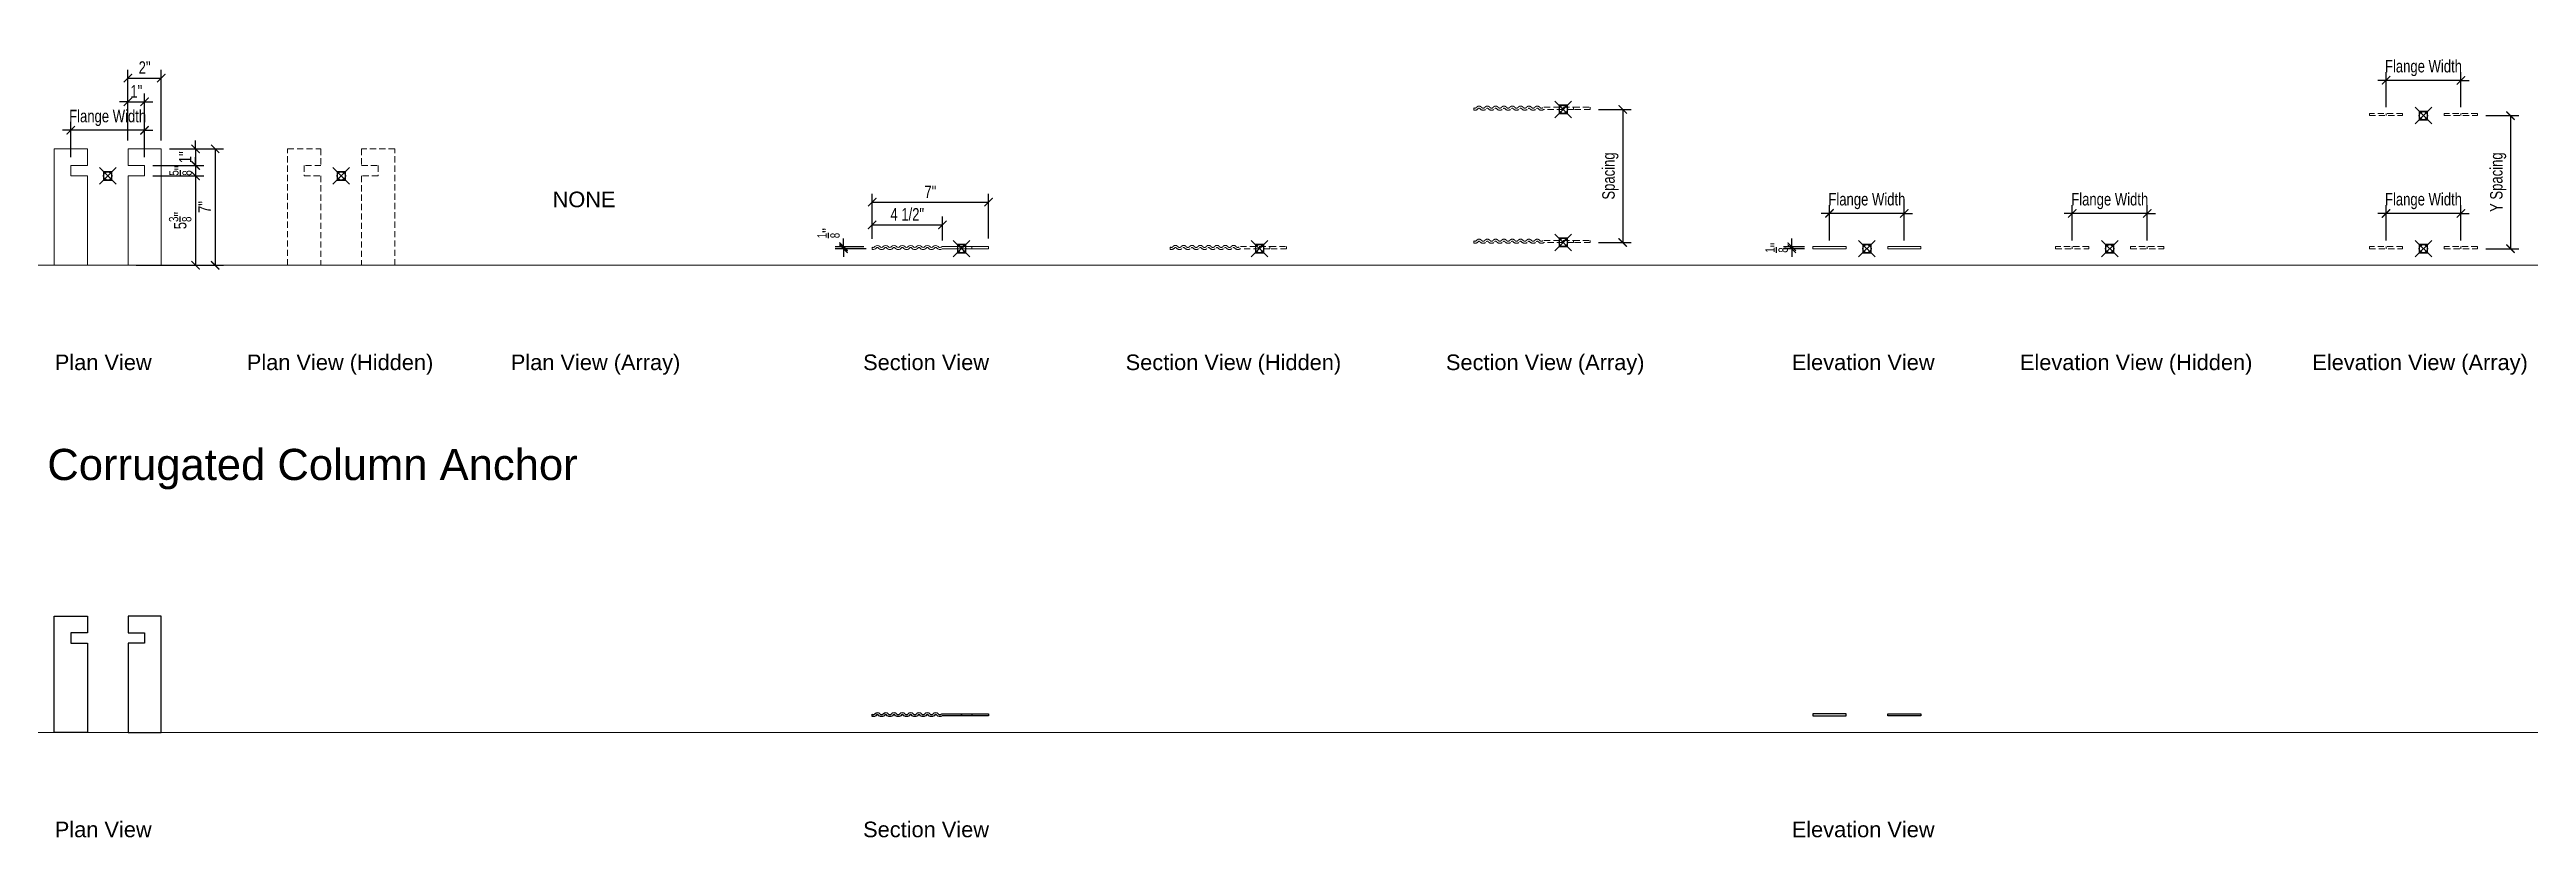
# Model space of a CAD drawing. Header units: inches. Extents: x 20 to 169, y 27 to 75.
import ezdxf
from ezdxf.enums import TextEntityAlignment as Align

# ---------------------------------------------------------------- set-up
doc = ezdxf.new("R2010")
doc.units = ezdxf.units.IN
doc.header["$LTSCALE"] = 48
doc.header["$MEASUREMENT"] = 0
doc.header["$PDMODE"] = 99
doc.header["$PDSIZE"] = 0.5
doc.linetypes.add('HIDDEN2', pattern=[0.1875, 0.125, -0.0625])
for name, color, linetype, lineweight in [('A-Anno-Dims', 211, 'Continuous', 25), ('A-Detl-Fine', 90, 'Continuous', 18), ('G-Anno-Ttlb', 213, 'Continuous', 50)]:
    doc.layers.add(name, color=color, linetype=linetype, lineweight=lineweight)
doc.layers.add('G-Anno-Nplt', color=140, linetype='Continuous', lineweight=18, plot=False)
doc.styles.add('Arch-Dim', font='arial.ttf', dxfattribs={"width": 0.75})
doc.styles.add('RomanS', font='romans.shx')
doc.dimstyles.new('Aec-Arch-I-96', dxfattribs={"dimscale": 96, "dimtxt": 0.09375, "dimasz": 0.0625, "dimexe": 0.0625, "dimexo": 0.0625, "dimgap": 0.03125, "dimtad": 1, "dimdec": 4, "dimzin": 3, "dimdsep": 46, "dimlunit": 4, "dimtxsty": 'Arch-Dim', "dimblk": 'ARCHTICK', "dimcen": 0.09375, "dimazin": 2, "dimtfac": 0.75, "dimtdec": 4, "dimtix": 1, "dimtmove": 2, "dimatfit": 2, "dimfxl": 1, "dimtolj": 1, "dimtzin": 0, "dimarcsym": 0})

# ---------------------------------------------------------------- blocks, each defined once
blk = doc.blocks.new('Anno_Title_T2')
at = {"color": 0, "linetype": 'ByBlock', "lineweight": -2, "style": 'RomanS'}
blk.add_attdef('TITLE', (0, 0.5), '', height=1.25, dxfattribs=at)
blk.add_attdef('SCALE', text='', height=0.75, dxfattribs=at).set_placement((0, -0.5), align=Align.TOP_LEFT)
blk = doc.blocks.new('_ArchTick')
at = {"color": 0, "linetype": 'ByBlock', "const_width": 0.15}
blk.add_lwpolyline([(-0.5, -0.5), (0.5, 0.5)], dxfattribs=at)
blk = doc.blocks.new('*D4')
at = {"layer": 'A-Anno-Dims', "color": 8, "lineweight": -2, "transparency": 16777216}
for p, q in [((27.03, 68.77), (29.1, 68.77)), ((28.6, 68.77), (28.6, 69.27)), ((28.6, 68.77), (28.6, 67.77)), ((26.03, 67.77), (29.1, 67.77)), ((28.6, 67.77), (28.6, 67.27))]:
    blk.add_line(p, q, dxfattribs=at)
at = {"layer": 'Defpoints', "color": 0, "transparency": 16777216}
for p in [(26.53, 68.77), (25.53, 67.77), (28.6, 67.77)]:
    blk.add_point(p, dxfattribs=at)
at = {"layer": 'A-Anno-Dims', "color": 8, "lineweight": -2, "transparency": 16777216, "xscale": 0.5, "yscale": 0.5, "zscale": 0.5}
for p, rotation in [((28.6, 68.77), 270), ((28.6, 67.77), 90)]:
    blk.add_blockref('_ArchTick', p, dxfattribs=dict(at, rotation=rotation))
at = {"layer": 'A-Anno-Dims', "color": 0, "transparency": 16777216, "insert": (27.97, 68.27), "char_height": 0.75, "attachment_point": 5, "rotation": 90, "style": 'Arch-Dim'}
blk.add_mtext('\\A1;1"', dxfattribs=at)
blk = doc.blocks.new('_Open90')
at = {"color": 0, "linetype": 'ByBlock', "lineweight": -2}
for p, q in [((0, 0), (-1, 0)), ((-0.5, 0.5), (0, 0)), ((0, 0), (-0.5, -0.5))]:
    blk.add_line(p, q, dxfattribs=at)
blk = doc.blocks.new('*D5')
at = {"layer": 'A-Anno-Dims', "color": 8, "lineweight": -2, "transparency": 16777216}
for p, q in [((26.03, 67.77), (29.1, 67.77)), ((26.03, 67.14), (29.1, 67.14)), ((28.6, 67.77), (28.6, 68.27)), ((28.6, 67.77), (28.6, 67.14)), ((28.6, 67.14), (28.6, 66.64))]:
    blk.add_line(p, q, dxfattribs=at)
at = {"layer": 'Defpoints', "color": 0, "transparency": 16777216}
for p in [(25.53, 67.77), (25.53, 67.14), (28.6, 67.14)]:
    blk.add_point(p, dxfattribs=at)
at = {"layer": 'A-Anno-Dims', "color": 8, "lineweight": -2, "transparency": 16777216, "xscale": 0.5, "yscale": 0.5, "zscale": 0.5}
for p, rotation in [((28.6, 67.77), 270), ((28.6, 67.14), 90)]:
    blk.add_blockref('_ArchTick', p, dxfattribs=dict(at, rotation=rotation))
at = {"layer": 'A-Anno-Dims', "color": 0, "transparency": 16777216, "insert": (27.69, 67.46), "char_height": 0.75, "attachment_point": 5, "rotation": 90, "style": 'Arch-Dim'}
blk.add_mtext('\\A1;{\\H0.750000x;\\S5/8;}"', dxfattribs=at)
blk = doc.blocks.new('*D16')
at = {"layer": 'A-Anno-Dims', "color": 8, "lineweight": -2, "transparency": 16777216}
for p, q in [((26.03, 67.14), (29.1, 67.14)), ((28.6, 67.14), (28.6, 61.77)), ((25.03, 61.77), (29.1, 61.77))]:
    blk.add_line(p, q, dxfattribs=at)
at = {"layer": 'Defpoints', "color": 0, "transparency": 16777216}
for p in [(25.53, 67.14), (24.53, 61.77), (28.6, 61.77)]:
    blk.add_point(p, dxfattribs=at)
at = {"layer": 'A-Anno-Dims', "color": 8, "lineweight": -2, "transparency": 16777216, "xscale": 0.5, "yscale": 0.5, "zscale": 0.5}
for p, rotation in [((28.6, 67.14), 90), ((28.6, 61.77), 270)]:
    blk.add_blockref('_ArchTick', p, dxfattribs=dict(at, rotation=rotation))
at = {"layer": 'A-Anno-Dims', "color": 0, "transparency": 16777216, "insert": (27.67, 64.46), "char_height": 0.75, "attachment_point": 5, "rotation": 90, "style": 'Arch-Dim'}
blk.add_mtext('\\A1;5{\\H0.750000x;\\S3/8;}"', dxfattribs=at)
blk = doc.blocks.new('*D17')
at = {"layer": 'A-Anno-Dims', "color": 8, "lineweight": -2, "transparency": 16777216}
for p, q in [((24.53, 69.27), (24.53, 73.53)), ((24.53, 73.03), (26.53, 73.03)), ((26.53, 69.27), (26.53, 73.53))]:
    blk.add_line(p, q, dxfattribs=at)
at = {"layer": 'Defpoints', "color": 0, "transparency": 16777216}
for p in [(26.53, 73.03), (24.53, 68.77), (26.53, 68.77)]:
    blk.add_point(p, dxfattribs=at)
at = {"layer": 'A-Anno-Dims', "color": 8, "lineweight": -2, "transparency": 16777216, "xscale": 0.5, "yscale": 0.5, "zscale": 0.5, "rotation": 180}
blk.add_blockref('_ArchTick', (24.53, 73.03), dxfattribs=at)
at = {"layer": 'A-Anno-Dims', "color": 8, "lineweight": -2, "transparency": 16777216, "xscale": 0.5, "yscale": 0.5, "zscale": 0.5}
blk.add_blockref('_ArchTick', (26.53, 73.03), dxfattribs=at)
at = {"layer": 'A-Anno-Dims', "color": 0, "transparency": 16777216, "insert": (25.53, 73.66), "char_height": 0.75, "attachment_point": 5, "style": 'Arch-Dim'}
blk.add_mtext('\\A1;2"', dxfattribs=at)
blk = doc.blocks.new('*D18')
at = {"layer": 'A-Anno-Dims', "color": 8, "lineweight": -2, "transparency": 16777216}
for p, q in [((27.03, 68.77), (30.27, 68.77)), ((29.77, 68.77), (29.77, 61.77)), ((27.03, 61.77), (30.27, 61.77))]:
    blk.add_line(p, q, dxfattribs=at)
at = {"layer": 'Defpoints', "color": 0, "transparency": 16777216}
for p in [(26.53, 68.77), (26.53, 61.77), (29.77, 61.77)]:
    blk.add_point(p, dxfattribs=at)
at = {"layer": 'A-Anno-Dims', "color": 8, "lineweight": -2, "transparency": 16777216, "xscale": 0.5, "yscale": 0.5, "zscale": 0.5}
for p, rotation in [((29.77, 68.77), 90), ((29.77, 61.77), 270)]:
    blk.add_blockref('_ArchTick', p, dxfattribs=dict(at, rotation=rotation))
at = {"layer": 'A-Anno-Dims', "color": 0, "transparency": 16777216, "insert": (29.14, 65.27), "char_height": 0.75, "attachment_point": 5, "rotation": 90, "style": 'Arch-Dim'}
blk.add_mtext('\\A1;7"', dxfattribs=at)
blk = doc.blocks.new('*D19')
at = {"layer": 'A-Anno-Dims', "color": 8, "lineweight": -2, "transparency": 16777216}
for p, q in [((24.53, 71.6), (24.03, 71.6)), ((24.53, 69.27), (24.53, 72.1)), ((24.53, 71.6), (25.53, 71.6)), ((25.53, 68.27), (25.53, 72.1)), ((25.53, 71.6), (26.03, 71.6))]:
    blk.add_line(p, q, dxfattribs=at)
at = {"layer": 'Defpoints', "color": 0, "transparency": 16777216}
for p in [(25.53, 71.6), (24.53, 68.77), (25.53, 67.77)]:
    blk.add_point(p, dxfattribs=at)
at = {"layer": 'A-Anno-Dims', "color": 8, "lineweight": -2, "transparency": 16777216, "xscale": 0.5, "yscale": 0.5, "zscale": 0.5}
blk.add_blockref('_ArchTick', (24.53, 71.6), dxfattribs=at)
at = {"layer": 'A-Anno-Dims', "color": 8, "lineweight": -2, "transparency": 16777216, "xscale": 0.5, "yscale": 0.5, "zscale": 0.5, "rotation": 180}
blk.add_blockref('_ArchTick', (25.53, 71.6), dxfattribs=at)
at = {"layer": 'A-Anno-Dims', "color": 0, "transparency": 16777216, "insert": (25.03, 72.23), "char_height": 0.75, "attachment_point": 5, "style": 'Arch-Dim'}
blk.add_mtext('\\A1;1"', dxfattribs=at)
blk = doc.blocks.new('*D6')
at = {"layer": 'A-Anno-Dims', "color": 8, "lineweight": -2, "transparency": 16777216}
for p, q in [((112.94, 71.14), (114.89, 71.14)), ((114.39, 71.14), (114.39, 63.14)), ((112.94, 63.14), (114.89, 63.14))]:
    blk.add_line(p, q, dxfattribs=at)
at = {"layer": 'Defpoints', "color": 0, "transparency": 16777216}
for p in [(112.44, 71.14), (112.44, 63.14), (114.39, 63.14)]:
    blk.add_point(p, dxfattribs=at)
at = {"layer": 'A-Anno-Dims', "color": 8, "lineweight": -2, "transparency": 16777216, "xscale": 0.5, "yscale": 0.5, "zscale": 0.5}
for p, rotation in [((114.39, 71.14), 90), ((114.39, 63.14), 270)]:
    blk.add_blockref('_ArchTick', p, dxfattribs=dict(at, rotation=rotation))
at = {"layer": 'A-Anno-Dims', "color": 0, "transparency": 16777216, "insert": (113.65, 67.14), "char_height": 0.75, "attachment_point": 5, "rotation": 90, "style": 'Arch-Dim'}
blk.add_mtext('\\A1;Spacing', dxfattribs=at)
blk = doc.blocks.new('*D7')
at = {"layer": 'A-Anno-Dims', "color": 8, "lineweight": -2, "transparency": 16777216}
for p, q in [((68.77, 62.89), (67.05, 62.89)), ((68.9, 62.77), (67.05, 62.77)), ((67.55, 62.89), (67.55, 63.39)), ((67.55, 62.77), (67.55, 62.89)), ((67.55, 62.77), (67.55, 62.27))]:
    blk.add_line(p, q, dxfattribs=at)
at = {"layer": 'Defpoints', "color": 0, "transparency": 16777216}
for p in [(67.55, 62.89), (69.27, 62.89), (69.4, 62.77)]:
    blk.add_point(p, dxfattribs=at)
at = {"layer": 'A-Anno-Dims', "color": 8, "lineweight": -2, "transparency": 16777216, "xscale": 0.5, "yscale": 0.5, "zscale": 0.5}
for p, rotation in [((67.55, 62.89), 270), ((67.55, 62.77), 90)]:
    blk.add_blockref('_ArchTick', p, dxfattribs=dict(at, rotation=rotation))
at = {"layer": 'A-Anno-Dims', "color": 0, "transparency": 16777216, "insert": (66.64, 63.7), "char_height": 0.75, "attachment_point": 5, "rotation": 90, "style": 'Arch-Dim'}
blk.add_mtext('\\A1;{\\H0.750000x;\\S1/8;}"', dxfattribs=at)
blk = doc.blocks.new('*D20')
at = {"layer": 'A-Anno-Dims', "color": 8, "lineweight": -2, "transparency": 16777216}
for p, q in [((125.32, 62.89), (124.05, 62.89)), ((125.32, 62.77), (124.05, 62.77)), ((124.55, 62.89), (124.55, 63.39)), ((124.55, 62.89), (124.55, 62.77)), ((124.55, 62.77), (124.55, 62.27))]:
    blk.add_line(p, q, dxfattribs=at)
at = {"layer": 'Defpoints', "color": 0, "transparency": 16777216}
for p in [(124.55, 62.77), (125.82, 62.89), (125.82, 62.77)]:
    blk.add_point(p, dxfattribs=at)
at = {"layer": 'A-Anno-Dims', "color": 8, "lineweight": -2, "transparency": 16777216, "xscale": 0.5, "yscale": 0.5, "zscale": 0.5}
for p, rotation in [((124.55, 62.89), 270), ((124.55, 62.77), 90)]:
    blk.add_blockref('_ArchTick', p, dxfattribs=dict(at, rotation=rotation))
at = {"layer": 'A-Anno-Dims', "color": 0, "transparency": 16777216, "insert": (123.64, 62.83), "char_height": 0.75, "attachment_point": 5, "rotation": 90, "style": 'Arch-Dim'}
blk.add_mtext('\\A1;{\\H0.750000x;\\S1/8;}"', dxfattribs=at)
blk = doc.blocks.new('*D8')
at = {"layer": 'A-Anno-Dims', "color": 8, "lineweight": -2, "transparency": 16777216}
for p, q in [((166.28, 70.77), (168.26, 70.77)), ((167.76, 70.77), (167.76, 62.77)), ((166.28, 62.77), (168.26, 62.77))]:
    blk.add_line(p, q, dxfattribs=at)
at = {"layer": 'Defpoints', "color": 0, "transparency": 16777216}
for p in [(165.78, 70.77), (165.78, 62.77), (167.76, 62.77)]:
    blk.add_point(p, dxfattribs=at)
at = {"layer": 'A-Anno-Dims', "color": 8, "lineweight": -2, "transparency": 16777216, "xscale": 0.5, "yscale": 0.5, "zscale": 0.5}
for p, rotation in [((167.76, 70.77), 90), ((167.76, 62.77), 270)]:
    blk.add_blockref('_ArchTick', p, dxfattribs=dict(at, rotation=rotation))
at = {"layer": 'A-Anno-Dims', "color": 0, "transparency": 16777216, "insert": (167.02, 66.77), "char_height": 0.75, "attachment_point": 5, "rotation": 90, "style": 'Arch-Dim'}
blk.add_mtext('\\A1;Y Spacing', dxfattribs=at)
blk = doc.blocks.new('*D9')
at = {"layer": 'A-Anno-Dims', "color": 8, "lineweight": -2, "transparency": 16777216}
for p, q in [((21.09, 68.27), (21.09, 70.39)), ((25.53, 68.27), (25.53, 70.39)), ((21.09, 69.89), (20.59, 69.89)), ((25.53, 69.89), (21.09, 69.89)), ((25.53, 69.89), (26.03, 69.89))]:
    blk.add_line(p, q, dxfattribs=at)
at = {"layer": 'Defpoints', "color": 0, "transparency": 16777216}
for p in [(21.09, 69.89), (21.09, 67.77), (25.53, 67.77)]:
    blk.add_point(p, dxfattribs=at)
at = {"layer": 'A-Anno-Dims', "color": 8, "lineweight": -2, "transparency": 16777216, "xscale": 0.5, "yscale": 0.5, "zscale": 0.5}
blk.add_blockref('_ArchTick', (21.09, 69.89), dxfattribs=at)
at = {"layer": 'A-Anno-Dims', "color": 8, "lineweight": -2, "transparency": 16777216, "xscale": 0.5, "yscale": 0.5, "zscale": 0.5, "rotation": 180}
blk.add_blockref('_ArchTick', (25.53, 69.89), dxfattribs=at)
at = {"layer": 'A-Anno-Dims', "color": 0, "transparency": 16777216, "insert": (23.31, 70.63), "char_height": 0.75, "attachment_point": 5, "style": 'Arch-Dim'}
blk.add_mtext('\\A1;Flange Width', dxfattribs=at)
blk = doc.blocks.new('*D10')
at = {"layer": 'A-Anno-Dims', "color": 8, "lineweight": -2, "transparency": 16777216}
for p, q in [((126.82, 64.89), (126.32, 64.89)), ((126.82, 63.27), (126.82, 65.39)), ((131.32, 64.89), (126.82, 64.89)), ((131.32, 63.27), (131.32, 65.39)), ((131.32, 64.89), (131.82, 64.89))]:
    blk.add_line(p, q, dxfattribs=at)
at = {"layer": 'Defpoints', "color": 0, "transparency": 16777216}
for p in [(126.82, 64.89), (126.82, 62.77), (131.32, 62.77)]:
    blk.add_point(p, dxfattribs=at)
at = {"layer": 'A-Anno-Dims', "color": 8, "lineweight": -2, "transparency": 16777216, "xscale": 0.5, "yscale": 0.5, "zscale": 0.5}
blk.add_blockref('_ArchTick', (126.82, 64.89), dxfattribs=at)
at = {"layer": 'A-Anno-Dims', "color": 8, "lineweight": -2, "transparency": 16777216, "xscale": 0.5, "yscale": 0.5, "zscale": 0.5, "rotation": 180}
blk.add_blockref('_ArchTick', (131.32, 64.89), dxfattribs=at)
at = {"layer": 'A-Anno-Dims', "color": 0, "transparency": 16777216, "insert": (129.07, 65.63), "char_height": 0.75, "attachment_point": 5, "style": 'Arch-Dim'}
blk.add_mtext('\\A1;Flange Width', dxfattribs=at)
blk = doc.blocks.new('*D11')
at = {"layer": 'A-Anno-Dims', "color": 8, "lineweight": -2, "transparency": 16777216}
for p, q in [((141.42, 64.89), (140.92, 64.89)), ((141.42, 63.27), (141.42, 65.39)), ((145.92, 64.89), (141.42, 64.89)), ((145.92, 63.27), (145.92, 65.39)), ((145.92, 64.89), (146.42, 64.89))]:
    blk.add_line(p, q, dxfattribs=at)
at = {"layer": 'Defpoints', "color": 0, "transparency": 16777216}
for p in [(141.42, 64.89), (141.42, 62.77), (145.92, 62.77)]:
    blk.add_point(p, dxfattribs=at)
at = {"layer": 'A-Anno-Dims', "color": 8, "lineweight": -2, "transparency": 16777216, "xscale": 0.5, "yscale": 0.5, "zscale": 0.5}
blk.add_blockref('_ArchTick', (141.42, 64.89), dxfattribs=at)
at = {"layer": 'A-Anno-Dims', "color": 8, "lineweight": -2, "transparency": 16777216, "xscale": 0.5, "yscale": 0.5, "zscale": 0.5, "rotation": 180}
blk.add_blockref('_ArchTick', (145.92, 64.89), dxfattribs=at)
at = {"layer": 'A-Anno-Dims', "color": 0, "transparency": 16777216, "insert": (143.67, 65.63), "char_height": 0.75, "attachment_point": 5, "style": 'Arch-Dim'}
blk.add_mtext('\\A1;Flange Width', dxfattribs=at)
blk = doc.blocks.new('*D12')
at = {"layer": 'A-Anno-Dims', "color": 8, "lineweight": -2, "transparency": 16777216}
for p, q in [((160.28, 64.89), (159.78, 64.89)), ((160.28, 63.27), (160.28, 65.39)), ((164.78, 64.89), (160.28, 64.89)), ((164.78, 63.27), (164.78, 65.39)), ((164.78, 64.89), (165.28, 64.89))]:
    blk.add_line(p, q, dxfattribs=at)
at = {"layer": 'Defpoints', "color": 0, "transparency": 16777216}
for p in [(160.28, 64.89), (160.28, 62.77), (164.78, 62.77)]:
    blk.add_point(p, dxfattribs=at)
at = {"layer": 'A-Anno-Dims', "color": 8, "lineweight": -2, "transparency": 16777216, "xscale": 0.5, "yscale": 0.5, "zscale": 0.5}
blk.add_blockref('_ArchTick', (160.28, 64.89), dxfattribs=at)
at = {"layer": 'A-Anno-Dims', "color": 8, "lineweight": -2, "transparency": 16777216, "xscale": 0.5, "yscale": 0.5, "zscale": 0.5, "rotation": 180}
blk.add_blockref('_ArchTick', (164.78, 64.89), dxfattribs=at)
at = {"layer": 'A-Anno-Dims', "color": 0, "transparency": 16777216, "insert": (162.53, 65.63), "char_height": 0.75, "attachment_point": 5, "style": 'Arch-Dim'}
blk.add_mtext('\\A1;Flange Width', dxfattribs=at)
blk = doc.blocks.new('*D13')
at = {"layer": 'A-Anno-Dims', "color": 8, "lineweight": -2, "transparency": 16777216}
for p, q in [((160.28, 71.27), (160.28, 73.39)), ((164.78, 71.27), (164.78, 73.39)), ((160.28, 72.89), (159.78, 72.89)), ((164.78, 72.89), (160.28, 72.89)), ((164.78, 72.89), (165.28, 72.89))]:
    blk.add_line(p, q, dxfattribs=at)
at = {"layer": 'Defpoints', "color": 0, "transparency": 16777216}
for p in [(160.28, 72.89), (160.28, 70.77), (164.78, 70.77)]:
    blk.add_point(p, dxfattribs=at)
at = {"layer": 'A-Anno-Dims', "color": 8, "lineweight": -2, "transparency": 16777216, "xscale": 0.5, "yscale": 0.5, "zscale": 0.5}
blk.add_blockref('_ArchTick', (160.28, 72.89), dxfattribs=at)
at = {"layer": 'A-Anno-Dims', "color": 8, "lineweight": -2, "transparency": 16777216, "xscale": 0.5, "yscale": 0.5, "zscale": 0.5, "rotation": 180}
blk.add_blockref('_ArchTick', (164.78, 72.89), dxfattribs=at)
at = {"layer": 'A-Anno-Dims', "color": 0, "transparency": 16777216, "insert": (162.53, 73.63), "char_height": 0.75, "attachment_point": 5, "style": 'Arch-Dim'}
blk.add_mtext('\\A1;Flange Width', dxfattribs=at)
blk = doc.blocks.new('*D14')
at = {"layer": 'A-Anno-Dims', "color": 8, "lineweight": -2, "transparency": 16777216}
for p, q in [((69.27, 63.36), (69.27, 66.07)), ((69.27, 65.57), (76.27, 65.57)), ((76.27, 63.39), (76.27, 66.07))]:
    blk.add_line(p, q, dxfattribs=at)
at = {"layer": 'Defpoints', "color": 0, "transparency": 16777216}
for p in [(76.27, 65.57), (69.27, 62.86), (76.27, 62.89)]:
    blk.add_point(p, dxfattribs=at)
at = {"layer": 'A-Anno-Dims', "color": 8, "lineweight": -2, "transparency": 16777216, "xscale": 0.5, "yscale": 0.5, "zscale": 0.5, "rotation": 180}
blk.add_blockref('_ArchTick', (69.27, 65.57), dxfattribs=at)
at = {"layer": 'A-Anno-Dims', "color": 8, "lineweight": -2, "transparency": 16777216, "xscale": 0.5, "yscale": 0.5, "zscale": 0.5}
blk.add_blockref('_ArchTick', (76.27, 65.57), dxfattribs=at)
at = {"layer": 'A-Anno-Dims', "color": 0, "transparency": 16777216, "insert": (72.77, 66.19), "char_height": 0.75, "attachment_point": 5, "style": 'Arch-Dim'}
blk.add_mtext('\\A1;7"', dxfattribs=at)
blk = doc.blocks.new('*D15')
at = {"layer": 'A-Anno-Dims', "color": 8, "lineweight": -2, "transparency": 16777216}
for p, q in [((69.27, 63.39), (69.27, 64.7)), ((69.27, 64.2), (73.49, 64.2)), ((73.49, 63.27), (73.49, 64.7))]:
    blk.add_line(p, q, dxfattribs=at)
at = {"layer": 'Defpoints', "color": 0, "transparency": 16777216}
for p in [(73.49, 64.2), (69.27, 62.89), (73.49, 62.77)]:
    blk.add_point(p, dxfattribs=at)
at = {"layer": 'A-Anno-Dims', "color": 8, "lineweight": -2, "transparency": 16777216, "xscale": 0.5, "yscale": 0.5, "zscale": 0.5, "rotation": 180}
blk.add_blockref('_ArchTick', (69.27, 64.2), dxfattribs=at)
at = {"layer": 'A-Anno-Dims', "color": 8, "lineweight": -2, "transparency": 16777216, "xscale": 0.5, "yscale": 0.5, "zscale": 0.5}
blk.add_blockref('_ArchTick', (73.49, 64.2), dxfattribs=at)
at = {"layer": 'A-Anno-Dims', "color": 0, "transparency": 16777216, "insert": (71.38, 64.83), "char_height": 0.75, "attachment_point": 5, "style": 'Arch-Dim'}
blk.add_mtext('\\A1;4 1/2"', dxfattribs=at)
blk = doc.blocks.new('AecDtl_CorrugatedColumnAnchorSection')
at = {"color": 0, "linetype": 'ByBlock', "lineweight": -2, "ltscale": 0.0625, "flags": 128}
blk.add_lwpolyline([(-1.16, 0.12), (0, 0.12), (0.63, 0.12), (1.62, 0.12), (1.62, 0), (0.63, 0), (0, 0), (-1.16, 0, -0.404806), (-1.51, 0.05, 0.483155), (-1.61, 0.05, -0.483155), (-2.01, 0.05, 0.483155), (-2.11, 0.05, -0.483155), (-2.51, 0.05, 0.483155), (-2.61, 0.05, -0.483155), (-3.01, 0.05, 0.483155), (-3.11, 0.05, -0.483155), (-3.51, 0.05, 0.483155), (-3.61, 0.05, -0.483155), (-4.01, 0.05, 0.483155), (-4.11, 0.05, -0.483155), (-4.51, 0.05, 0.483155), (-4.61, 0.05, -0.483155), (-5.01, 0.05, 0.483155), (-5.11, 0.05, -0.297542), (-5.37, -0.04), (-5.37, 0.09, 0.372145), (-5.21, 0.12, -0.483155), (-4.91, 0.12, 0.483155), (-4.71, 0.12, -0.483155), (-4.41, 0.12, 0.483155), (-4.21, 0.12, -0.483155), (-3.91, 0.12, 0.483155), (-3.71, 0.12, -0.483155), (-3.41, 0.12, 0.483155), (-3.21, 0.12, -0.483155), (-2.91, 0.12, 0.483155), (-2.71, 0.12, -0.483155), (-2.41, 0.12, 0.483155), (-2.21, 0.12, -0.483155), (-1.91, 0.12, 0.483155), (-1.71, 0.12, -0.483155), (-1.41, 0.12, 0.406741), (-1.23, 0.1, -0.166916)], format="xyb", close=True, dxfattribs=at)
at = {"color": 0, "linetype": 'ByBlock', "lineweight": -2, "ltscale": 0.0625}
for points in [[(0, 0), (0, 0.12)], [(0, 0.12), (0, 0)], [(0.63, 0), (0.63, 0.12)]]:
    blk.add_lwpolyline(points, dxfattribs=at)
blk = doc.blocks.new('AecDtl_CorrugatedColumnAnchorPlanLeft')
at = {"color": 0, "linetype": 'ByBlock', "lineweight": -2, "ltscale": 0.0625}
blk.add_lwpolyline([(1, -6), (-1, -6), (-1, 1), (1, 1), (1, 0), (0, 0), (0, -0.625), (1, -0.625)], close=True, dxfattribs=at)
blk = doc.blocks.new('AecDtl_CorrugatedColumnAnchorPlanRight')
at = {"color": 0, "linetype": 'ByBlock', "lineweight": -2, "ltscale": 0.0625}
blk.add_lwpolyline([(-1, -6), (1, -6), (1, 1), (-1, 1), (-1, 0), (0, 0), (0, -0.625), (-1, -0.625)], close=True, dxfattribs=at)
blk = doc.blocks.new('AecDtl_CorrugatedColumnAnchorElevationLeft')
at = {"color": 0, "linetype": 'ByBlock', "lineweight": -2, "ltscale": 0.0625}
blk.add_lwpolyline([(-1, 0.125), (-1, 0), (1, 0), (1, 0.125)], close=True, dxfattribs=at)
blk = doc.blocks.new('AecDtl_CorrugatedColumnAnchorElevationRight')
at = {"color": 0, "linetype": 'ByBlock', "lineweight": -2, "ltscale": 0.0625}
blk.add_lwpolyline([(1, 0.125), (1, 0), (-1, 0), (-1, 0.125)], close=True, dxfattribs=at)

msp = doc.modelspace()

# ---------------------------------------------------------------- linework, layer by layer
at = {"layer": 'A-Anno-Dims'}
for p in [(110.81455, 71.14479), (162.52863, 70.76979), (23.31441, 67.14479), (37.35196, 67.14479), (74.64548, 62.76979), (92.56155, 62.76979), (110.81455, 63.14479), (129.07207, 62.76979), (143.66654, 62.76979), (162.52863, 62.76979)]:
    msp.add_point(p, dxfattribs=at)
at = {"layer": 'A-Detl-Fine', "linetype": 'HIDDEN2', "ltscale": 0.0625}
for points in [[(109.65778, 71.26979), (110.81455, 71.26979), (111.43955, 71.26979), (112.43955, 71.26979), (112.43955, 71.14479), (111.43955, 71.14479), (110.81455, 71.14479), (109.6548, 71.14479, -0.404805892), (109.3054, 71.19078, 0.483154846), (109.2023, 71.19078, -0.483154846), (108.8054, 71.19078, 0.483154846), (108.7023, 71.19078, -0.483154846), (108.3054, 71.19078, 0.483154846), (108.2023, 71.19078, -0.483154846), (107.8054, 71.19078, 0.483154846), (107.7023, 71.19078, -0.483154846), (107.3054, 71.19078, 0.483154846), (107.2023, 71.19078, -0.483154846), (106.8054, 71.19078, 0.483154846), (106.7023, 71.19078, -0.483154846), (106.3054, 71.19078, 0.483154846), (106.2023, 71.19078, -0.483154846), (105.8054, 71.19078, 0.483154846), (105.7023, 71.19078, -0.297542394), (105.43955, 71.1032), (105.43955, 71.23717, 0.372145045), (105.60437, 71.26847, -0.483154846), (105.90333, 71.26847, 0.483154846), (106.10437, 71.26847, -0.483154846), (106.40333, 71.26847, 0.483154846), (106.60437, 71.26847, -0.483154846), (106.90333, 71.26847, 0.483154846), (107.10437, 71.26847, -0.483154846), (107.40333, 71.26847, 0.483154846), (107.60437, 71.26847, -0.483154846), (107.90333, 71.26847, 0.483154846), (108.10437, 71.26847, -0.483154846), (108.40333, 71.26847, 0.483154846), (108.60437, 71.26847, -0.483154846), (108.90333, 71.26847, 0.483154846), (109.10437, 71.26847, -0.483154846), (109.40333, 71.26847, 0.406740947), (109.58099, 71.24568)], [(91.40478, 62.89479), (92.56155, 62.89479), (93.18655, 62.89479), (94.18655, 62.89479), (94.18655, 62.76979), (93.18655, 62.76979), (92.56155, 62.76979), (91.4018, 62.76979, -0.404805892), (91.05241, 62.81578, 0.483154846), (90.9493, 62.81578, -0.483154846), (90.55241, 62.81578, 0.483154846), (90.4493, 62.81578, -0.483154846), (90.05241, 62.81578, 0.483154846), (89.9493, 62.81578, -0.483154846), (89.55241, 62.81578, 0.483154846), (89.4493, 62.81578, -0.483154846), (89.05241, 62.81578, 0.483154846), (88.9493, 62.81578, -0.483154846), (88.55241, 62.81578, 0.483154846), (88.4493, 62.81578, -0.483154846), (88.05241, 62.81578, 0.483154846), (87.9493, 62.81578, -0.483154846), (87.55241, 62.81578, 0.483154846), (87.4493, 62.81578, -0.297542394), (87.18655, 62.7282), (87.18655, 62.86217, 0.372145045), (87.35137, 62.89347, -0.483154846), (87.65033, 62.89347, 0.483154846), (87.85137, 62.89347, -0.483154846), (88.15033, 62.89347, 0.483154846), (88.35137, 62.89347, -0.483154846), (88.65033, 62.89347, 0.483154846), (88.85137, 62.89347, -0.483154846), (89.15033, 62.89347, 0.483154846), (89.35137, 62.89347, -0.483154846), (89.65033, 62.89347, 0.483154846), (89.85137, 62.89347, -0.483154846), (90.15033, 62.89347, 0.483154846), (90.35137, 62.89347, -0.483154846), (90.65033, 62.89347, 0.483154846), (90.85137, 62.89347, -0.483154846), (91.15033, 62.89347, 0.406740947), (91.32799, 62.87068)], [(109.65778, 63.26979), (110.81455, 63.26979), (111.43955, 63.26979), (112.43955, 63.26979), (112.43955, 63.14479), (111.43955, 63.14479), (110.81455, 63.14479), (109.6548, 63.14479, -0.404805892), (109.3054, 63.19078, 0.483154846), (109.2023, 63.19078, -0.483154846), (108.8054, 63.19078, 0.483154846), (108.7023, 63.19078, -0.483154846), (108.3054, 63.19078, 0.483154846), (108.2023, 63.19078, -0.483154846), (107.8054, 63.19078, 0.483154846), (107.7023, 63.19078, -0.483154846), (107.3054, 63.19078, 0.483154846), (107.2023, 63.19078, -0.483154846), (106.8054, 63.19078, 0.483154846), (106.7023, 63.19078, -0.483154846), (106.3054, 63.19078, 0.483154846), (106.2023, 63.19078, -0.483154846), (105.8054, 63.19078, 0.483154846), (105.7023, 63.19078, -0.297542394), (105.43955, 63.1032), (105.43955, 63.23717, 0.372145045), (105.60437, 63.26847, -0.483154846), (105.90333, 63.26847, 0.483154846), (106.10437, 63.26847, -0.483154846), (106.40333, 63.26847, 0.483154846), (106.60437, 63.26847, -0.483154846), (106.90333, 63.26847, 0.483154846), (107.10437, 63.26847, -0.483154846), (107.40333, 63.26847, 0.483154846), (107.60437, 63.26847, -0.483154846), (107.90333, 63.26847, 0.483154846), (108.10437, 63.26847, -0.483154846), (108.40333, 63.26847, 0.483154846), (108.60437, 63.26847, -0.483154846), (108.90333, 63.26847, 0.483154846), (109.10437, 63.26847, -0.483154846), (109.40333, 63.26847, 0.406740947), (109.58099, 63.24568)]]:
    msp.add_lwpolyline(points, format="xyb", dxfattribs=at)
for points in [[(110.81455, 71.14479), (110.81455, 71.26979)], [(110.81455, 71.26979), (110.81455, 71.14479)], [(111.43955, 71.14479), (111.43955, 71.26979)], [(92.56155, 62.76979), (92.56155, 62.89479)], [(92.56155, 62.89479), (92.56155, 62.76979)], [(93.18655, 62.76979), (93.18655, 62.89479)], [(110.81455, 63.14479), (110.81455, 63.26979)], [(110.81455, 63.26979), (110.81455, 63.14479)], [(111.43955, 63.14479), (111.43955, 63.26979)]]:
    msp.add_lwpolyline(points, dxfattribs=at)
for points in [[(159.27863, 70.89479), (159.27863, 70.76979), (161.27863, 70.76979), (161.27863, 70.89479)], [(163.77863, 70.89479), (163.77863, 70.76979), (165.77863, 70.76979), (165.77863, 70.89479)], [(36.13229, 61.76979), (34.13229, 61.76979), (34.13229, 68.76979), (36.13229, 68.76979), (36.13229, 67.76979), (35.13229, 67.76979), (35.13229, 67.14479), (36.13229, 67.14479)], [(38.57162, 61.76979), (40.57162, 61.76979), (40.57162, 68.76979), (38.57162, 68.76979), (38.57162, 67.76979), (39.57162, 67.76979), (39.57162, 67.14479), (38.57162, 67.14479)], [(140.41654, 62.89479), (140.41654, 62.76979), (142.41654, 62.76979), (142.41654, 62.89479)], [(144.91654, 62.89479), (144.91654, 62.76979), (146.91654, 62.76979), (146.91654, 62.89479)], [(159.27863, 62.89479), (159.27863, 62.76979), (161.27863, 62.76979), (161.27863, 62.89479)], [(163.77863, 62.89479), (163.77863, 62.76979), (165.77863, 62.76979), (165.77863, 62.89479)]]:
    msp.add_lwpolyline(points, close=True, dxfattribs=at)
at = {"layer": 'A-Detl-Fine'}
for points in [[(160.27863, 70.76979), (160.27863, 70.89479)], [(164.77863, 70.76979), (164.77863, 70.89479)], [(74.64548, 62.76979), (74.64548, 62.89479)], [(74.64548, 62.89479), (74.64548, 62.76979)], [(75.27048, 62.76979), (75.27048, 62.89479)], [(141.41654, 62.76979), (141.41654, 62.89479)], [(145.91654, 62.76979), (145.91654, 62.89479)], [(160.27863, 62.76979), (160.27863, 62.89479)], [(164.77863, 62.76979), (164.77863, 62.89479)]]:
    msp.add_lwpolyline(points, dxfattribs=at)
for points in [[(22.09474, 61.76979), (20.09474, 61.76979), (20.09474, 68.76979), (22.09474, 68.76979), (22.09474, 67.76979), (21.09474, 67.76979), (21.09474, 67.14479), (22.09474, 67.14479)], [(24.53407, 61.76979), (26.53407, 61.76979), (26.53407, 68.76979), (24.53407, 68.76979), (24.53407, 67.76979), (25.53407, 67.76979), (25.53407, 67.14479), (24.53407, 67.14479)], [(125.82207, 62.89479), (125.82207, 62.76979), (127.82207, 62.76979), (127.82207, 62.89479)], [(130.32207, 62.89479), (130.32207, 62.76979), (132.32207, 62.76979), (132.32207, 62.89479)]]:
    msp.add_lwpolyline(points, close=True, dxfattribs=at)
msp.add_lwpolyline([(73.48871, 62.89479), (74.64548, 62.89479), (75.27048, 62.89479), (76.27048, 62.89479), (76.27048, 62.76979), (75.27048, 62.76979), (74.64548, 62.76979), (73.48573, 62.76979, -0.404805892), (73.13634, 62.81578, 0.483154846), (73.03323, 62.81578, -0.483154846), (72.63634, 62.81578, 0.483154846), (72.53323, 62.81578, -0.483154846), (72.13634, 62.81578, 0.483154846), (72.03323, 62.81578, -0.483154846), (71.63634, 62.81578, 0.483154846), (71.53323, 62.81578, -0.483154846), (71.13634, 62.81578, 0.483154846), (71.03323, 62.81578, -0.483154846), (70.63634, 62.81578, 0.483154846), (70.53323, 62.81578, -0.483154846), (70.13634, 62.81578, 0.483154846), (70.03323, 62.81578, -0.483154846), (69.63634, 62.81578, 0.483154846), (69.53323, 62.81578, -0.297542394), (69.27049, 62.7282), (69.27049, 62.86217, 0.372145045), (69.4353, 62.89347, -0.483154846), (69.73426, 62.89347, 0.483154846), (69.9353, 62.89347, -0.483154846), (70.23426, 62.89347, 0.483154846), (70.4353, 62.89347, -0.483154846), (70.73426, 62.89347, 0.483154846), (70.9353, 62.89347, -0.483154846), (71.23426, 62.89347, 0.483154846), (71.4353, 62.89347, -0.483154846), (71.73426, 62.89347, 0.483154846), (71.9353, 62.89347, -0.483154846), (72.23426, 62.89347, 0.483154846), (72.4353, 62.89347, -0.483154846), (72.73426, 62.89347, 0.483154846), (72.9353, 62.89347, -0.483154846), (73.23426, 62.89347, 0.406740947), (73.41193, 62.87068, -0.166915508)], format="xyb", close=True, dxfattribs=at)
at = {"layer": 'G-Anno-Nplt'}
for p in [(1035.07095, 61.76979), (1035.07095, 33.68262)]:
    msp.add_xline(p, (1, 0), dxfattribs=at)

# ---------------------------------------------------------------- block references
for name, p in [('AecDtl_CorrugatedColumnAnchorPlanLeft', (21.09474, 39.68262)), ('AecDtl_CorrugatedColumnAnchorPlanRight', (25.53407, 39.68262)), ('AecDtl_CorrugatedColumnAnchorSection', (74.64548, 34.68262)), ('AecDtl_CorrugatedColumnAnchorElevationLeft', (126.82207, 34.68262)), ('AecDtl_CorrugatedColumnAnchorElevationRight', (131.32207, 34.68262))]:
    msp.add_blockref(name, p)
at = {"layer": 'G-Anno-Ttlb'}
ref = msp.add_blockref('Anno_Title_T2', (50.05909, 64.88859), dxfattribs=dict(at, xscale=0.75, yscale=0.75, zscale=0.75))
ref.add_attrib('TITLE', 'NONE', (50.05909, 65.26359), dxfattribs={"layer": '0', "color": 0, "linetype": 'ByBlock', "lineweight": -2, "height": 0.9375, "style": 'Arch-Dim'})
ref = msp.add_blockref('Anno_Title_T2', (20.13489, 55.09444), dxfattribs=dict(at, xscale=0.75, yscale=0.75, zscale=0.75))
ref.add_attrib('TITLE', 'Plan View', (20.13489, 55.46944), dxfattribs={"layer": '0', "color": 0, "linetype": 'ByBlock', "lineweight": -2, "height": 0.9375, "style": 'Arch-Dim'})
ref = msp.add_blockref('Anno_Title_T2', (31.67791, 55.09444), dxfattribs=dict(at, xscale=0.75, yscale=0.75, zscale=0.75))
ref.add_attrib('TITLE', 'Plan View (Hidden)', (31.67791, 55.46944), dxfattribs={"layer": '0', "color": 0, "linetype": 'ByBlock', "lineweight": -2, "height": 0.9375, "style": 'Arch-Dim'})
ref = msp.add_blockref('Anno_Title_T2', (47.5485, 55.09444), dxfattribs=dict(at, xscale=0.75, yscale=0.75, zscale=0.75))
ref.add_attrib('TITLE', 'Plan View (Array)', (47.5485, 55.46944), dxfattribs={"layer": '0', "color": 0, "linetype": 'ByBlock', "lineweight": -2, "height": 0.9375, "style": 'Arch-Dim'})
ref = msp.add_blockref('Anno_Title_T2', (68.72708, 55.09444), dxfattribs=dict(at, xscale=0.75, yscale=0.75, zscale=0.75))
ref.add_attrib('TITLE', 'Section View', (68.72708, 55.46944), dxfattribs={"layer": '0', "color": 0, "linetype": 'ByBlock', "lineweight": -2, "height": 0.9375, "style": 'Arch-Dim'})
ref = msp.add_blockref('Anno_Title_T2', (84.50917, 55.09444), dxfattribs=dict(at, xscale=0.75, yscale=0.75, zscale=0.75))
ref.add_attrib('TITLE', 'Section View (Hidden)', (84.50917, 55.46944), dxfattribs={"layer": '0', "color": 0, "linetype": 'ByBlock', "lineweight": -2, "height": 0.9375, "style": 'Arch-Dim'})
ref = msp.add_blockref('Anno_Title_T2', (103.76401, 55.09444), dxfattribs=dict(at, xscale=0.75, yscale=0.75, zscale=0.75))
ref.add_attrib('TITLE', 'Section View (Array)', (103.76401, 55.46944), dxfattribs={"layer": '0', "color": 0, "linetype": 'ByBlock', "lineweight": -2, "height": 0.9375, "style": 'Arch-Dim'})
ref = msp.add_blockref('Anno_Title_T2', (124.55116, 55.09444), dxfattribs=dict(at, xscale=0.75, yscale=0.75, zscale=0.75))
ref.add_attrib('TITLE', 'Elevation View', (124.55116, 55.46944), dxfattribs={"layer": '0', "color": 0, "linetype": 'ByBlock', "lineweight": -2, "height": 0.9375, "style": 'Arch-Dim'})
ref = msp.add_blockref('Anno_Title_T2', (138.26968, 55.09444), dxfattribs=dict(at, xscale=0.75, yscale=0.75, zscale=0.75))
ref.add_attrib('TITLE', 'Elevation View (Hidden)', (138.26968, 55.46944), dxfattribs={"layer": '0', "color": 0, "linetype": 'ByBlock', "lineweight": -2, "height": 0.9375, "style": 'Arch-Dim'})
ref = msp.add_blockref('Anno_Title_T2', (155.84844, 55.09444), dxfattribs=dict(at, xscale=0.75, yscale=0.75, zscale=0.75))
ref.add_attrib('TITLE', 'Elevation View (Array)', (155.84844, 55.46944), dxfattribs={"layer": '0', "color": 0, "linetype": 'ByBlock', "lineweight": -2, "height": 0.9375, "style": 'Arch-Dim'})
ref = msp.add_blockref('Anno_Title_T2', (19.68393, 48.10811), dxfattribs=dict(at, xscale=1.5, yscale=1.5, zscale=1.5))
ref.add_attrib('TITLE', 'Corrugated Column Anchor', (19.68393, 48.85811), dxfattribs={"layer": '0', "color": 0, "linetype": 'ByBlock', "lineweight": -2, "height": 1.875, "style": 'Arch-Dim'})
ref = msp.add_blockref('Anno_Title_T2', (20.13489, 27.00728), dxfattribs=dict(at, xscale=0.75, yscale=0.75, zscale=0.75))
ref.add_attrib('TITLE', 'Plan View', (20.13489, 27.38228), dxfattribs={"layer": '0', "color": 0, "linetype": 'ByBlock', "lineweight": -2, "height": 0.9375, "style": 'Arch-Dim'})
ref = msp.add_blockref('Anno_Title_T2', (68.72708, 27.00728), dxfattribs=dict(at, xscale=0.75, yscale=0.75, zscale=0.75))
ref.add_attrib('TITLE', 'Section View', (68.72708, 27.38228), dxfattribs={"layer": '0', "color": 0, "linetype": 'ByBlock', "lineweight": -2, "height": 0.9375, "style": 'Arch-Dim'})
ref = msp.add_blockref('Anno_Title_T2', (124.55116, 27.00728), dxfattribs=dict(at, xscale=0.75, yscale=0.75, zscale=0.75))
ref.add_attrib('TITLE', 'Elevation View', (124.55116, 27.38228), dxfattribs={"layer": '0', "color": 0, "linetype": 'ByBlock', "lineweight": -2, "height": 0.9375, "style": 'Arch-Dim'})

# ---------------------------------------------------------------- dimensions: what is measured, and where the dimension line sits
at = {"layer": 'A-Anno-Dims'}
for base, p1, p2, text, picture, middle in [((160.27863, 72.88997), (164.77863, 70.76979), (160.27863, 70.76979), 'Flange Width', '*D13', (162.52863, 73.62522)), ((21.09474, 69.88997), (25.53407, 67.76979), (21.09474, 67.76979), 'Flange Width', '*D9', (23.31441, 70.62522)), ((73.48871, 64.19702), (69.27048, 62.89479), (73.48871, 62.76979), '4 1/2"', '*D15', (71.3796, 64.83481)), ((126.82207, 64.88997), (131.32207, 62.76979), (126.82207, 62.76979), 'Flange Width', '*D10', (129.07207, 65.62522)), ((141.41654, 64.88997), (145.91654, 62.76979), (141.41654, 62.76979), 'Flange Width', '*D11', (143.66654, 65.62522)), ((160.27863, 64.88997), (164.77863, 62.76979), (160.27863, 62.76979), 'Flange Width', '*D12', (162.52863, 65.62522))]:
    dim = msp.add_linear_dim(base=base, p1=p1, p2=p2, text=text, dimstyle='Aec-Arch-I-96', override={"dimscale": 8, "dimclrd": 8, "dimclre": 8, "dimldrblk": 'Open90'}, dxfattribs=at)
    dim.commit()
    dim.dimension.update_dxf_attribs({"geometry": picture, "text_midpoint": middle})
for base, p1, p2, picture, middle in [((26.53407, 73.03038), (24.53407, 68.76979), (26.53407, 68.76979), '*D17', (25.53407, 73.65691)), ((25.53407, 71.60324), (24.53407, 68.76979), (25.53407, 67.76979), '*D19', (25.03407, 72.22977)), ((76.27048, 65.56629), (69.27049, 62.86217), (76.27048, 62.89479), '*D14', (72.77048, 66.19129))]:
    dim = msp.add_linear_dim(base=base, p1=p1, p2=p2, dimstyle='Aec-Arch-I-96', override={"dimscale": 8, "dimclrd": 8, "dimclre": 8, "dimldrblk": 'Open90'}, dxfattribs=at)
    dim.commit()
    dim.dimension.update_dxf_attribs({"geometry": picture, "text_midpoint": middle})
for base, p1, p2, text, picture, middle in [((114.3887, 63.14479), (112.43955, 71.14479), (112.43955, 63.14479), 'Spacing', '*D6', (113.64705, 67.14479)), ((167.75731, 62.76979), (165.77863, 70.76979), (165.77863, 62.76979), 'Y Spacing', '*D8', (167.01567, 66.76979))]:
    dim = msp.add_linear_dim(base=base, p1=p1, p2=p2, angle=90, text=text, dimstyle='Aec-Arch-I-96', override={"dimscale": 8, "dimclrd": 8, "dimclre": 8, "dimldrblk": 'Open90'}, dxfattribs=at)
    dim.commit()
    dim.dimension.update_dxf_attribs({"geometry": picture, "text_midpoint": middle})
for base, p1, p2, picture, middle in [((28.59838, 67.76979), (26.53407, 68.76979), (25.53407, 67.76979), '*D4', (27.97185, 68.26979)), ((29.7698, 61.76979), (26.53407, 68.76979), (26.53407, 61.76979), '*D18', (29.1448, 65.26979)), ((28.59838, 61.76979), (25.53407, 67.14479), (24.53407, 61.76979), '*D16', (27.67365, 64.45729)), ((28.59838, 67.14479), (25.53407, 67.76979), (25.53407, 67.14479), '*D5', (27.68523, 67.45729)), ((124.55167, 62.76979), (125.82207, 62.89479), (125.82207, 62.76979), '*D20', (123.63832, 62.83229))]:
    dim = msp.add_linear_dim(base=base, p1=p1, p2=p2, angle=90, dimstyle='Aec-Arch-I-96', override={"dimscale": 8, "dimclrd": 8, "dimclre": 8, "dimldrblk": 'Open90'}, dxfattribs=at)
    dim.commit()
    dim.dimension.update_dxf_attribs({"geometry": picture, "text_midpoint": middle})
dim = msp.add_linear_dim(base=(67.55458, 62.89479), p1=(69.39548, 62.76979), p2=(69.27048, 62.89479), angle=90, dimstyle='Aec-Arch-I-96', override={"dimscale": 8, "dimclrd": 8, "dimclre": 8, "dimldrblk": 'Open90'}, dxfattribs=at)
dim.commit()
dim.dimension.update_dxf_attribs({"geometry": '*D7', "text_midpoint": (66.64124, 63.70087), "dimtype": 160})

doc.saveas('drawing.dxf')
